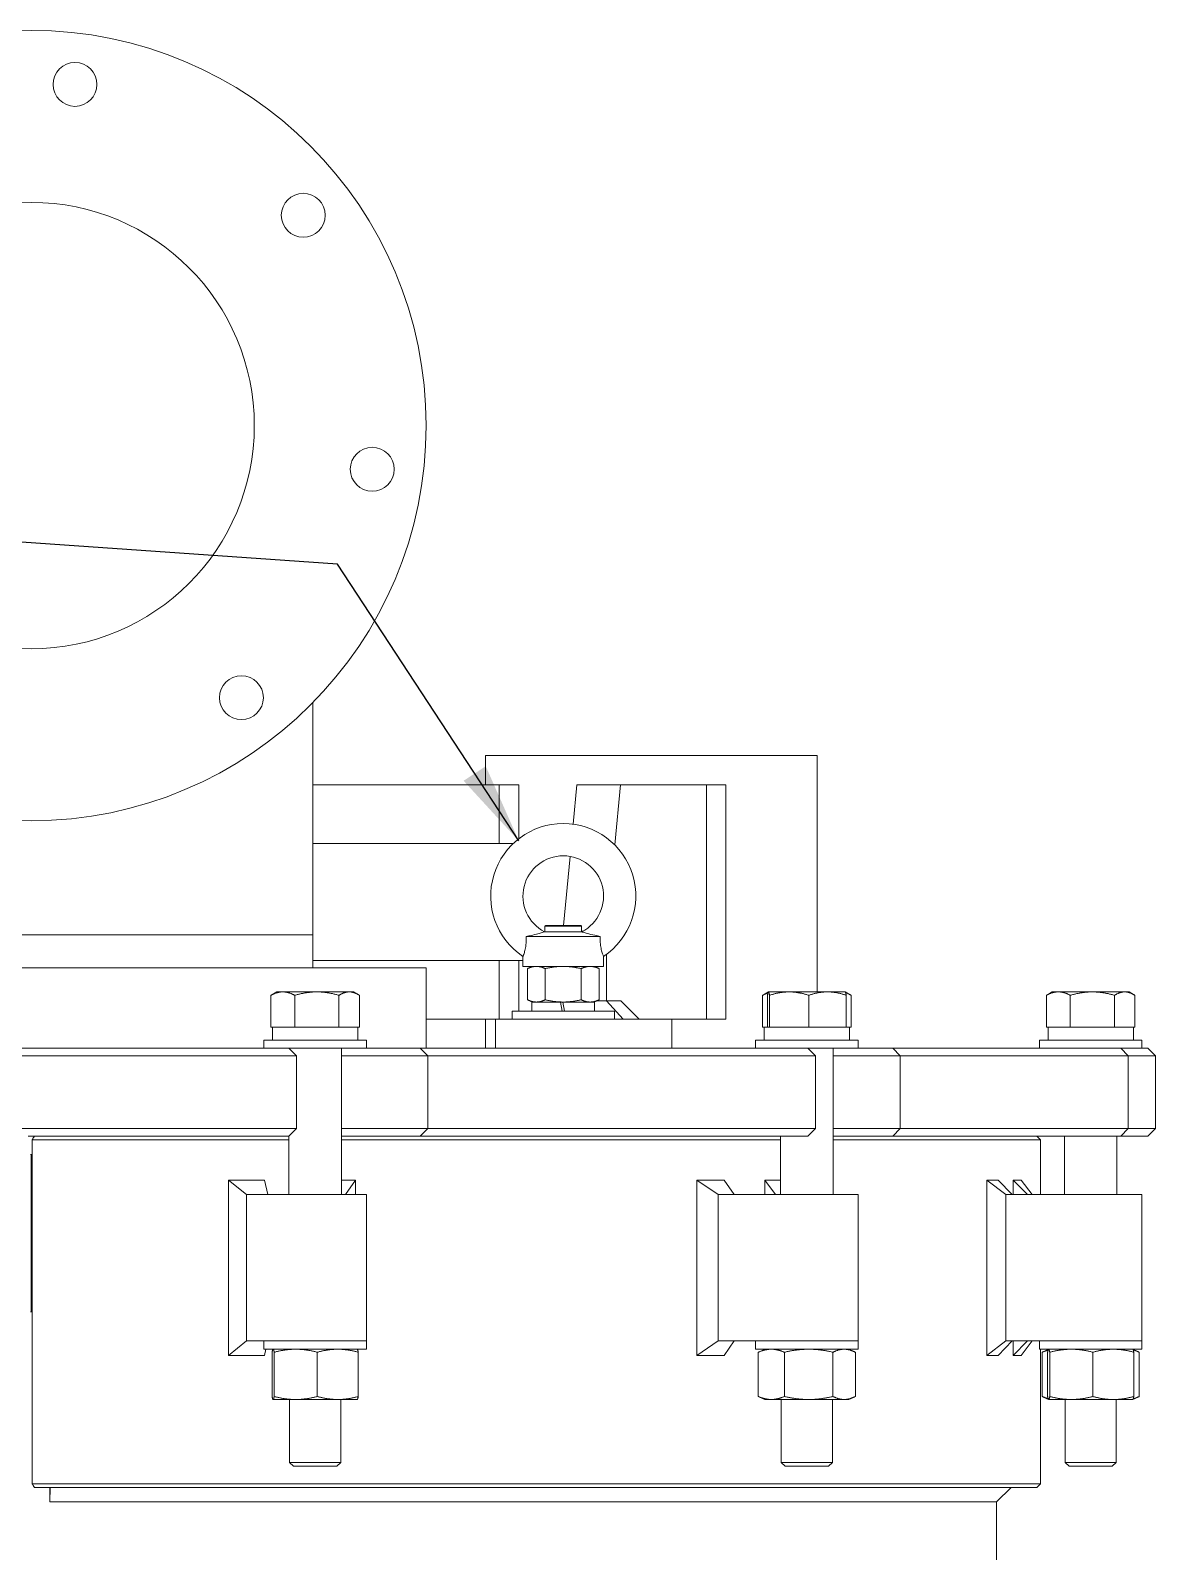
# Model space of a CAD drawing. Header units: inches. Extents: x 17 to 469, y 7 to 301.
# Drawn here: x 224.65 to 243.88, y 128.18 to 154.16 of the extents above; entities that cross this region are included whole.
import ezdxf

# ---------------------------------------------------------------- set-up
doc = ezdxf.new("R2010")
doc.units = ezdxf.units.IN
doc.header["$LTSCALE"] = 14
doc.header["$MEASUREMENT"] = 0
doc.layers.add('Symbol (ANSI)', color=7, linetype='Continuous', lineweight=25)
doc.layers.add('Visible (ANSI)', color=7, linetype='Continuous', lineweight=50)
doc.styles.add('MEMCOR Medium', font='arial.ttf')
doc.dimstyles.new('Default (ANSI)$7', dxfattribs={"dimscale": 14, "dimtxt": 0.15, "dimasz": 0.098425, "dimexe": 0.125, "dimexo": 0.0625, "dimgap": 0.031496, "dimtad": 0, "dimtih": 1, "dimtoh": 1, "dimdec": 4, "dimrnd": 1e-08, "dimzin": 3, "dimdsep": 46, "dimlunit": 5, "dimtxsty": 'MEMCOR Medium', "dimcen": 0.09, "dimdle": 0.393701, "dimclrd": 256, "dimclre": 256, "dimclrt": 256, "dimadec": 0, "dimazin": 1, "dimtfac": 0.8, "dimtofl": 0, "dimtmove": 0, "dimatfit": 3, "dimfxl": 1, "dimfrac": 1, "dimtolj": 1, "dimtzin": 4, "dimlwd": -1, "dimlwe": -1, "dimarcsym": 0})

msp = doc.modelspace()

# ---------------------------------------------------------------- linework, layer by layer
at = {"layer": 'Visible (ANSI)', "linetype": 'Continuous', "lineweight": 18}
for p, q in [((229.473284, 138.714395), (229.473284, 142.681284)), ((232.425017, 141.776895), (232.449486, 141.776895)), ((232.425017, 141.276895), (232.425017, 141.776895)), ((232.449486, 141.776895), (233.208215, 141.776895)), ((233.208215, 141.776895), (234.26982, 141.776895)), ((234.26982, 141.776895), (237.41973, 141.776895)), ((237.41973, 141.776895), (238.093656, 141.776895)), ((238.093656, 137.740524), (238.093656, 141.776895)), ((232.658293, 141.276895), (229.473284, 141.276895)), ((232.994906, 141.276895), (232.658293, 141.276895)), ((232.658293, 140.276895), (232.658293, 141.276895)), ((232.994906, 140.357315), (232.994906, 141.276895)), ((233.986019, 141.276895), (233.92216, 140.605398)), ((234.73262, 141.276895), (233.986019, 141.276895)), ((234.634932, 140.249664), (234.73262, 141.276895)), ((236.200532, 141.276895), (234.73262, 141.276895)), ((236.534061, 141.276895), (236.200532, 141.276895)), ((236.200532, 137.276895), (236.200532, 141.276895)), ((236.534061, 137.276895), (236.534061, 141.276895)), ((229.473284, 140.276895), (232.901085, 140.276895)), ((233.8699, 140.055855), (233.757783, 138.876895)), ((234.07355, 138.766248), (233.434618, 138.766248)), ((233.454084, 138.876895), (233.441584, 138.864395)), ((234.066584, 138.864395), (233.441584, 138.864395)), ((233.441584, 138.766248), (233.441584, 138.864395)), ((233.454084, 138.876895), (234.054084, 138.876895)), ((234.054084, 138.876895), (234.066584, 138.864395)), ((234.066584, 138.766248), (234.066584, 138.864395)), ((234.066584, 138.776895), (234.093117, 138.776895)), ((219.848284, 138.714395), (229.473284, 138.714395)), ((219.848284, 138.714395), (229.473284, 138.714395)), ((229.473284, 138.714395), (229.473284, 138.151895)), ((234.386231, 138.687706), (233.121937, 138.687706)), ((233.065108, 138.276895), (229.473284, 138.276895)), ((232.658293, 137.276895), (232.658293, 138.276895)), ((232.994906, 137.410895), (232.994906, 138.276895)), ((233.065108, 138.175895), (233.065108, 138.345517)), ((234.44306, 138.175895), (234.44306, 138.345517)), ((234.494874, 138.382087), (234.494874, 137.589395)), ((217.910784, 138.151895), (231.410784, 138.151895)), ((231.410784, 138.151895), (231.410784, 136.776895)), ((234.44306, 138.175895), (233.065108, 138.175895)), ((233.223084, 138.175895), (233.140938, 138.13759)), ((233.140938, 137.6052), (233.140938, 138.13759)), ((233.447511, 137.6052), (233.447511, 138.13759)), ((234.060657, 137.6052), (234.060657, 138.13759)), ((234.285084, 138.175895), (234.36723, 138.13759)), ((234.36723, 137.6052), (234.36723, 138.13759)), ((228.857114, 137.740524), (228.77384, 137.692446)), ((228.960114, 137.740524), (228.857114, 137.740524)), ((229.542221, 137.740524), (228.960114, 137.740524)), ((230.095221, 137.740524), (229.542221, 137.740524)), ((230.169114, 137.740524), (230.095221, 137.740524)), ((230.169114, 137.740524), (230.252388, 137.692446)), ((237.26095, 137.740151), (237.178323, 137.692446)), ((237.261597, 137.740524), (237.26095, 137.740151)), ((237.262243, 137.740524), (237.261597, 137.740524)), ((237.615127, 137.740524), (237.262243, 137.740524)), ((238.270481, 137.740524), (237.615127, 137.740524)), ((238.573597, 137.740524), (238.270481, 137.740524)), ((238.573597, 137.740524), (238.574243, 137.740151)), ((238.574243, 137.740151), (238.65687, 137.692446)), ((242.113927, 137.740524), (242.030653, 137.692446)), ((242.216927, 137.740524), (242.113927, 137.740524)), ((242.799033, 137.740524), (242.216927, 137.740524)), ((243.352033, 137.740524), (242.799033, 137.740524)), ((243.425927, 137.740524), (243.352033, 137.740524)), ((243.425927, 137.740524), (243.509201, 137.692446)), ((228.756377, 137.136524), (228.756377, 137.681932)), ((229.163852, 137.136524), (229.163852, 137.681932)), ((229.920589, 137.136524), (229.920589, 137.681932)), ((230.269852, 137.136524), (230.269852, 137.681932)), ((233.223084, 137.566895), (233.140938, 137.6052)), ((233.217584, 137.566895), (233.707077, 137.566895)), ((233.217584, 137.566895), (233.217584, 137.410895)), ((233.707077, 137.566895), (233.734584, 137.410895)), ((233.707077, 137.566895), (233.746077, 137.566895)), ((233.773584, 137.410895), (233.746077, 137.566895)), ((233.746077, 137.566895), (234.290584, 137.566895)), ((234.285084, 137.566895), (234.36723, 137.6052)), ((234.290584, 137.566895), (234.290584, 137.410895)), ((234.333335, 137.589395), (234.494874, 137.589395)), ((234.494874, 137.589395), (234.739276, 137.589395)), ((234.77624, 137.276895), (234.494874, 137.589395)), ((235.05036, 137.276895), (234.739276, 137.589395)), ((237.160859, 137.136524), (237.160859, 137.681932)), ((237.245438, 137.136524), (237.245438, 137.681932)), ((237.279047, 137.136524), (237.279047, 137.681932)), ((237.951206, 137.136524), (237.951206, 137.681932)), ((238.589755, 137.136524), (238.589755, 137.681932)), ((238.674334, 137.136524), (238.674334, 137.681932)), ((242.013189, 137.136524), (242.013189, 137.681932)), ((242.420665, 137.136524), (242.420665, 137.681932)), ((243.177402, 137.136524), (243.177402, 137.681932)), ((243.526664, 137.136524), (243.526664, 137.681932)), ((231.410784, 137.276895), (232.596335, 137.276895)), ((232.425017, 136.776895), (232.425017, 137.276895)), ((232.596335, 137.276895), (233.048786, 137.276895)), ((232.596335, 137.276895), (232.596335, 136.776895)), ((232.879084, 137.410895), (234.629084, 137.410895)), ((232.879084, 137.276895), (232.879084, 137.410895)), ((234.541987, 137.276895), (233.048786, 137.276895)), ((234.541987, 137.276895), (235.087271, 137.276895)), ((234.629084, 137.276895), (234.629084, 137.410895)), ((235.610311, 137.276895), (235.087271, 137.276895)), ((235.610311, 137.276895), (236.200532, 137.276895)), ((235.610311, 137.276895), (235.610311, 136.776895)), ((236.534061, 137.276895), (236.200532, 137.276895)), ((228.960114, 137.136524), (228.756377, 137.136524)), ((228.783614, 137.13652), (230.242614, 137.13652)), ((228.783614, 137.13652), (228.783614, 136.91752)), ((228.857114, 137.136524), (228.857114, 137.13652)), ((229.163852, 137.136524), (228.960114, 137.136524)), ((229.542221, 137.136524), (229.163852, 137.136524)), ((229.920589, 137.136524), (229.542221, 137.136524)), ((230.095221, 137.136524), (229.920589, 137.136524)), ((230.269852, 137.136524), (230.095221, 137.136524)), ((230.169114, 137.136524), (230.169114, 137.13652)), ((230.242614, 137.13652), (230.242614, 136.91752)), ((237.245438, 137.136524), (237.160859, 137.136524)), ((237.188097, 137.13652), (238.647097, 137.13652)), ((237.188097, 137.13652), (237.188097, 136.91752)), ((237.262243, 137.136524), (237.245438, 137.136524)), ((237.261597, 137.136524), (237.261597, 137.13652)), ((237.279047, 137.136524), (237.262243, 137.136524)), ((237.615127, 137.136524), (237.279047, 137.136524)), ((237.951206, 137.136524), (237.615127, 137.136524)), ((238.270481, 137.136524), (237.951206, 137.136524)), ((238.589755, 137.136524), (238.270481, 137.136524)), ((238.573597, 137.136524), (238.573597, 137.13652)), ((238.674334, 137.136524), (238.589755, 137.136524)), ((238.647097, 137.13652), (238.647097, 136.91752)), ((242.216927, 137.136524), (242.013189, 137.136524)), ((242.040427, 136.945835), (242.040427, 136.91752)), ((242.040733, 137.13652), (243.499427, 137.13652)), ((242.113927, 137.136524), (242.113927, 137.13652)), ((242.420665, 137.136524), (242.216927, 137.136524)), ((242.799033, 137.136524), (242.420665, 137.136524)), ((243.177402, 137.136524), (242.799033, 137.136524)), ((243.352033, 137.136524), (243.177402, 137.136524)), ((243.526664, 137.136524), (243.352033, 137.136524)), ((243.425927, 137.136524), (243.425927, 137.13652)), ((243.499427, 137.13652), (243.499427, 136.91752)), ((222.979392, 136.776895), (226.342176, 136.776895)), ((226.342176, 136.776895), (226.718491, 136.776895)), ((227.402746, 136.776895), (226.718491, 136.776895)), ((227.666758, 136.776895), (227.402746, 136.776895)), ((227.666758, 136.776895), (228.686829, 136.776895)), ((230.388114, 136.91752), (228.638114, 136.91752)), ((228.638114, 136.91752), (228.638114, 136.776895)), ((228.686829, 136.776895), (228.972452, 136.776895)), ((228.972452, 136.776895), (229.065905, 136.776895)), ((229.065905, 136.776895), (229.195905, 136.646895)), ((229.065905, 136.776895), (230.278809, 136.776895)), ((229.960614, 136.776895), (229.960614, 134.276895)), ((230.278883, 136.776895), (230.278809, 136.776895)), ((230.278883, 136.776895), (230.430317, 136.776895)), ((230.388114, 136.91752), (230.388114, 136.776895)), ((230.430317, 136.776895), (230.708945, 136.776895)), ((230.708945, 136.776895), (231.308965, 136.776895)), ((231.376702, 136.776895), (231.308965, 136.776895)), ((231.308965, 136.776895), (231.438965, 136.646895)), ((231.376702, 136.776895), (234.940755, 136.776895)), ((235.764525, 136.776895), (234.940755, 136.776895)), ((236.485821, 136.776895), (235.764525, 136.776895)), ((236.485821, 136.776895), (237.68226, 136.776895)), ((238.792597, 136.91752), (237.042597, 136.91752)), ((237.042597, 136.91752), (237.042597, 136.776895)), ((237.68226, 136.776895), (237.898345, 136.776895)), ((237.898345, 136.776895), (237.936841, 136.776895)), ((237.936841, 136.776895), (238.066841, 136.646895)), ((237.936841, 136.776895), (238.792597, 136.776895)), ((238.365097, 136.776895), (238.365097, 134.276895)), ((238.792597, 136.91752), (238.792597, 136.776895)), ((238.792649, 136.776895), (238.792597, 136.776895)), ((238.792649, 136.776895), (238.965576, 136.776895)), ((238.965576, 136.776895), (239.162551, 136.776895)), ((239.162551, 136.776895), (239.385217, 136.776895)), ((239.385217, 136.776895), (240.408509, 136.776895)), ((239.385217, 136.776895), (239.515217, 136.646895)), ((241.151067, 136.776895), (240.408509, 136.776895)), ((242.136375, 136.776895), (241.151067, 136.776895)), ((243.644927, 136.91752), (241.894927, 136.91752)), ((241.894927, 136.91752), (241.894927, 136.776895)), ((242.136375, 136.776895), (243.188597, 136.776895)), ((243.188597, 136.776895), (243.277244, 136.776895)), ((243.277244, 136.776895), (243.282623, 136.776895)), ((243.282623, 136.776895), (243.412623, 136.646895)), ((243.282623, 136.776895), (243.644927, 136.776895)), ((243.644927, 136.91752), (243.644927, 136.776895)), ((243.644927, 136.776895), (243.667878, 136.776895)), ((243.667878, 136.776895), (243.730421, 136.776895)), ((243.730421, 136.776895), (243.749185, 136.776895)), ((243.749185, 136.776895), (243.879185, 136.646895)), ((226.734116, 136.646895), (222.587452, 136.646895)), ((226.734116, 136.646895), (227.277175, 136.646895)), ((227.277175, 136.646895), (227.541188, 136.646895)), ((228.713684, 136.646895), (227.541188, 136.646895)), ((229.001211, 136.646895), (228.713684, 136.646895)), ((229.195905, 136.646895), (229.001211, 136.646895)), ((229.195905, 136.646895), (229.195905, 135.406895)), ((229.960614, 136.646895), (230.153312, 136.646895)), ((230.4688, 136.646895), (230.153312, 136.646895)), ((230.749287, 136.646895), (230.4688, 136.646895)), ((231.438965, 136.646895), (230.749287, 136.646895)), ((235.018815, 136.646895), (231.438965, 136.646895)), ((231.438965, 136.646895), (231.438965, 135.406895)), ((235.018815, 136.646895), (235.672602, 136.646895)), ((235.672602, 136.646895), (236.393897, 136.646895)), ((237.769115, 136.646895), (236.393897, 136.646895)), ((237.986641, 136.646895), (237.769115, 136.646895)), ((238.066841, 136.646895), (237.986641, 136.646895)), ((238.066841, 136.646895), (238.066841, 135.406895)), ((238.365097, 136.646895), (238.700725, 136.646895)), ((239.06099, 136.646895), (238.700725, 136.646895)), ((239.259279, 136.646895), (239.06099, 136.646895)), ((239.515217, 136.646895), (239.259279, 136.646895)), ((240.528089, 136.646895), (239.515217, 136.646895)), ((239.515217, 136.646895), (239.515217, 135.406895)), ((240.528089, 136.646895), (241.11742, 136.646895)), ((241.11742, 136.646895), (242.102728, 136.646895)), ((243.312179, 136.646895), (242.102728, 136.646895)), ((243.401418, 136.646895), (243.312179, 136.646895)), ((243.412623, 136.646895), (243.401418, 136.646895)), ((243.412623, 136.646895), (243.486146, 136.646895)), ((243.412623, 136.646895), (243.412623, 135.406895)), ((243.794657, 136.646895), (243.486146, 136.646895)), ((243.857617, 136.646895), (243.794657, 136.646895)), ((243.879185, 136.646895), (243.857617, 136.646895)), ((243.879185, 136.646895), (243.879185, 135.406895)), ((222.587452, 135.406895), (226.734116, 135.406895)), ((227.277175, 135.406895), (226.734116, 135.406895)), ((227.541188, 135.406895), (227.277175, 135.406895)), ((227.541188, 135.406895), (228.713684, 135.406895)), ((228.713684, 135.406895), (229.001211, 135.406895)), ((229.001211, 135.406895), (229.195905, 135.406895)), ((229.065905, 135.276895), (229.195905, 135.406895)), ((230.153312, 135.406895), (229.960614, 135.406895)), ((230.153312, 135.406895), (230.4688, 135.406895)), ((230.4688, 135.406895), (230.749287, 135.406895)), ((230.749287, 135.406895), (231.438965, 135.406895)), ((231.308965, 135.276895), (231.438965, 135.406895)), ((231.438965, 135.406895), (235.018815, 135.406895)), ((235.672602, 135.406895), (235.018815, 135.406895)), ((236.393897, 135.406895), (235.672602, 135.406895)), ((236.393897, 135.406895), (237.769115, 135.406895)), ((237.769115, 135.406895), (237.986641, 135.406895)), ((237.936841, 135.276895), (238.066841, 135.406895)), ((237.986641, 135.406895), (238.066841, 135.406895)), ((238.700725, 135.406895), (238.365097, 135.406895)), ((238.700725, 135.406895), (239.06099, 135.406895)), ((239.06099, 135.406895), (239.259279, 135.406895)), ((239.259279, 135.406895), (239.515217, 135.406895)), ((239.385217, 135.276895), (239.515217, 135.406895)), ((239.515217, 135.406895), (240.528089, 135.406895)), ((241.11742, 135.406895), (240.528089, 135.406895)), ((242.102728, 135.406895), (241.11742, 135.406895)), ((242.102728, 135.406895), (243.312179, 135.406895)), ((243.282623, 135.276895), (243.412623, 135.406895)), ((243.312179, 135.406895), (243.401418, 135.406895)), ((243.401418, 135.406895), (243.412623, 135.406895)), ((243.486146, 135.406895), (243.412623, 135.406895)), ((243.486146, 135.406895), (243.794657, 135.406895)), ((243.749185, 135.276895), (243.879185, 135.406895)), ((243.794657, 135.406895), (243.857617, 135.406895)), ((243.857617, 135.406895), (243.879185, 135.406895)), ((224.715071, 135.276895), (224.606497, 135.276895)), ((229.065614, 135.214395), (224.675838, 135.214395)), ((224.675838, 135.214395), (224.675838, 129.339395)), ((224.715071, 135.276895), (227.003918, 135.276895)), ((227.003918, 135.276895), (227.402746, 135.276895)), ((227.402746, 135.276895), (227.666758, 135.276895)), ((228.686829, 135.276895), (227.666758, 135.276895)), ((228.972452, 135.276895), (228.686829, 135.276895)), ((229.065905, 135.276895), (228.972452, 135.276895)), ((229.065614, 135.276895), (229.065614, 134.276895)), ((229.960614, 135.276895), (230.278883, 135.276895)), ((237.470097, 135.214395), (229.960614, 135.214395)), ((230.430317, 135.276895), (230.278883, 135.276895)), ((230.708945, 135.276895), (230.430317, 135.276895)), ((231.308965, 135.276895), (230.708945, 135.276895)), ((231.308965, 135.276895), (235.203621, 135.276895)), ((235.203621, 135.276895), (235.764525, 135.276895)), ((235.764525, 135.276895), (236.485821, 135.276895)), ((237.68226, 135.276895), (236.485821, 135.276895)), ((237.470097, 135.276895), (237.470097, 134.276895)), ((237.898345, 135.276895), (237.68226, 135.276895)), ((237.936841, 135.276895), (237.898345, 135.276895)), ((238.365097, 135.276895), (238.792649, 135.276895)), ((241.910996, 135.214395), (238.365097, 135.214395)), ((238.965576, 135.276895), (238.792649, 135.276895)), ((239.162551, 135.276895), (238.965576, 135.276895)), ((239.385217, 135.276895), (239.162551, 135.276895)), ((239.385217, 135.276895), (240.57838, 135.276895)), ((240.57838, 135.276895), (241.151067, 135.276895)), ((241.151067, 135.276895), (242.136375, 135.276895)), ((241.848496, 135.276895), (241.910996, 135.214395)), ((241.910996, 134.276895), (241.910996, 135.214395)), ((243.188597, 135.276895), (242.136375, 135.276895)), ((242.322427, 135.276895), (242.322427, 134.276895)), ((243.277244, 135.276895), (243.188597, 135.276895)), ((243.217427, 135.276895), (243.217427, 134.276895)), ((243.282623, 135.276895), (243.277244, 135.276895)), ((243.282623, 135.276895), (243.519793, 135.276895)), ((243.667878, 135.276895), (243.519793, 135.276895)), ((243.730421, 135.276895), (243.667878, 135.276895)), ((243.749185, 135.276895), (243.730421, 135.276895)), ((224.64573, 134.964395), (224.675838, 134.964395)), ((224.660756, 132.276895), (224.660756, 134.964395)), ((224.660784, 132.276895), (224.660784, 134.964395)), ((228.029559, 134.526628), (228.029559, 131.527162)), ((228.029559, 134.526628), (228.647576, 134.526628)), ((228.029559, 134.526628), (228.33927, 134.276895)), ((228.647576, 134.526628), (228.705308, 134.276895)), ((229.960614, 134.526628), (230.202375, 134.526628)), ((230.202375, 134.526628), (230.02964, 134.276895)), ((230.202375, 134.276895), (230.202375, 134.526628)), ((236.037265, 134.526628), (236.037265, 131.527162)), ((236.037265, 134.526628), (236.50504, 134.526628)), ((236.037265, 134.526628), (236.400964, 134.276895)), ((236.50504, 134.526628), (236.676555, 134.276895)), ((237.202053, 134.526628), (237.383661, 134.276895)), ((237.202053, 134.276895), (237.202053, 134.526628)), ((237.202053, 134.526628), (237.470097, 134.526628)), ((240.996652, 134.526628), (240.996652, 131.527162)), ((240.996652, 134.526628), (241.188845, 134.526628)), ((240.996652, 134.526628), (241.316886, 134.276895)), ((241.188845, 134.526628), (241.428185, 134.276895)), ((241.443969, 134.526628), (241.687004, 134.276895)), ((241.443969, 134.276895), (241.443969, 134.526628)), ((241.443969, 134.526628), (241.578856, 134.526628)), ((241.578856, 134.526628), (241.76982, 134.276895)), ((228.667929, 134.276895), (228.33927, 134.276895)), ((228.33927, 134.276895), (228.33927, 131.776895)), ((228.667929, 134.276895), (230.388114, 134.276895)), ((230.388114, 131.776895), (230.388114, 134.276895)), ((237.298878, 134.276895), (236.400964, 134.276895)), ((236.400964, 134.276895), (236.400964, 131.776895)), ((237.298878, 134.276895), (238.792597, 134.276895)), ((238.792597, 131.776895), (238.792597, 134.276895)), ((242.54346, 134.276895), (241.316886, 134.276895)), ((241.316886, 134.276895), (241.316886, 131.776895)), ((242.54346, 134.276895), (243.644927, 134.276895)), ((243.644927, 131.776895), (243.644927, 134.276895)), ((224.675838, 132.276895), (224.64573, 132.276895)), ((228.029559, 131.527162), (228.33927, 131.776895)), ((228.33927, 131.776895), (228.667929, 131.776895)), ((228.638114, 131.63627), (228.638114, 131.776895)), ((230.388114, 131.776895), (228.667929, 131.776895)), ((230.388114, 131.776895), (228.667929, 131.776895)), ((230.388114, 131.63627), (230.388114, 131.776895)), ((236.037265, 131.527162), (236.400964, 131.776895)), ((236.400964, 131.776895), (237.298878, 131.776895)), ((236.50504, 131.527162), (236.676555, 131.776895)), ((237.042597, 131.63627), (237.042597, 131.776895)), ((238.792597, 131.776895), (237.298878, 131.776895)), ((238.792597, 131.776895), (237.298878, 131.776895)), ((238.792597, 131.63627), (238.792597, 131.776895)), ((240.996652, 131.527162), (241.316886, 131.776895)), ((241.188845, 131.527162), (241.428185, 131.776895)), ((241.316886, 131.776895), (242.54346, 131.776895)), ((241.443969, 131.527162), (241.687004, 131.776895)), ((241.443969, 131.527162), (241.443969, 131.776895)), ((241.578856, 131.527162), (241.76982, 131.776895)), ((241.894927, 131.63627), (241.894927, 131.776895)), ((243.644927, 131.776895), (242.54346, 131.776895)), ((243.644927, 131.776895), (242.54346, 131.776895)), ((243.644927, 131.63627), (243.644927, 131.776895)), ((228.647576, 131.527162), (228.029559, 131.527162)), ((228.638114, 131.63627), (230.388114, 131.63627)), ((228.647576, 131.527162), (228.672799, 131.63627)), ((228.776404, 130.829137), (228.776404, 131.584403)), ((228.794114, 131.63627), (228.793405, 131.63594)), ((228.813241, 130.829137), (228.813241, 131.584403)), ((229.549951, 130.829137), (229.549951, 131.584403)), ((230.232114, 131.63627), (230.232823, 131.63594)), ((230.249825, 130.829137), (230.249825, 131.584403)), ((236.50504, 131.527162), (236.037265, 131.527162)), ((237.042597, 131.63627), (238.792597, 131.63627)), ((237.088185, 130.829137), (237.088185, 131.584403)), ((237.198597, 131.63627), (237.107326, 131.59371)), ((237.534792, 130.829137), (237.534792, 131.584403)), ((238.364204, 130.829137), (238.364204, 131.584403)), ((238.636597, 131.63627), (238.727868, 131.59371)), ((238.747009, 130.829137), (238.747009, 131.584403)), ((241.188845, 131.527162), (240.996652, 131.527162)), ((241.578856, 131.527162), (241.443969, 131.527162)), ((241.894927, 131.63627), (243.644927, 131.63627)), ((241.910996, 129.339395), (241.910996, 131.63627)), ((241.940515, 130.829137), (241.940515, 131.584403)), ((242.050218, 131.63594), (241.959656, 131.59371)), ((242.033216, 130.829137), (242.033216, 131.584403)), ((242.050927, 131.63627), (242.050218, 131.63594)), ((242.070053, 130.829137), (242.070053, 131.584403)), ((242.806764, 130.829137), (242.806764, 131.584403)), ((243.488927, 131.63627), (243.489636, 131.63594)), ((243.489636, 131.63594), (243.580198, 131.59371)), ((243.506637, 130.829137), (243.506637, 131.584403)), ((243.599339, 130.829137), (243.599339, 131.584403)), ((228.794114, 130.77727), (228.793405, 130.777601)), ((228.794114, 130.77727), (228.794822, 130.77727)), ((228.794822, 130.77727), (229.181596, 130.77727)), ((229.075614, 130.77727), (229.075614, 129.702635)), ((229.181596, 130.77727), (229.899888, 130.77727)), ((229.899888, 130.77727), (230.232114, 130.77727)), ((229.950614, 130.77727), (229.950614, 129.702635)), ((230.232114, 130.77727), (230.232823, 130.777601)), ((237.198597, 130.77727), (237.107326, 130.81983)), ((237.198597, 130.77727), (237.311488, 130.77727)), ((237.311488, 130.77727), (237.949498, 130.77727)), ((237.480097, 130.77727), (237.480097, 129.702635)), ((237.949498, 130.77727), (238.555607, 130.77727)), ((238.355097, 130.77727), (238.355097, 129.702635)), ((238.555607, 130.77727), (238.636597, 130.77727)), ((238.636597, 130.77727), (238.727868, 130.81983)), ((242.050218, 130.777601), (241.959656, 130.81983)), ((242.050927, 130.77727), (242.050218, 130.777601)), ((242.050927, 130.77727), (242.051635, 130.77727)), ((242.051635, 130.77727), (242.438409, 130.77727)), ((242.332427, 130.77727), (242.332427, 129.702635)), ((242.438409, 130.77727), (243.156701, 130.77727)), ((243.156701, 130.77727), (243.488927, 130.77727)), ((243.207427, 130.77727), (243.207427, 129.702635)), ((243.488927, 130.77727), (243.489636, 130.777601)), ((243.489636, 130.777601), (243.580198, 130.81983)), ((229.075614, 129.702635), (229.950614, 129.702635)), ((229.143775, 129.63652), (229.075614, 129.702635)), ((229.882453, 129.63652), (229.950614, 129.702635)), ((237.480097, 129.702635), (238.355097, 129.702635)), ((237.548258, 129.63652), (237.480097, 129.702635)), ((238.286936, 129.63652), (238.355097, 129.702635)), ((242.332427, 129.702635), (243.207427, 129.702635)), ((242.400588, 129.63652), (242.332427, 129.702635)), ((243.139266, 129.63652), (243.207427, 129.702635)), ((229.882453, 129.63652), (229.143775, 129.63652)), ((238.286936, 129.63652), (237.548258, 129.63652)), ((243.139266, 129.63652), (242.400588, 129.63652)), ((224.675838, 129.339395), (241.910996, 129.339395)), ((241.848496, 129.276895), (224.715071, 129.276895)), ((224.98162, 129.276895), (224.976832, 129.026895)), ((224.976832, 129.026895), (224.976832, 129.276895)), ((241.161099, 129.026895), (241.411099, 129.276895)), ((241.848496, 129.276895), (241.910996, 129.339395)), ((241.161099, 129.026895), (224.976832, 129.026895)), ((241.161099, 129.026895), (241.161099, 123.026895))]:
    msp.add_line(p, q, dxfattribs=at)
for centre, radius in [((224.660784, 147.414395), 6.75), ((225.407329, 153.24177), 0.375), ((229.309247, 151.007084), 0.375), ((224.660784, 147.414395), 3.8125), ((230.488159, 146.66785), 0.375), ((228.253473, 142.765932), 0.375)]:
    msp.add_circle(centre, radius, dxfattribs=at)
for radius, start, end in [(1.240157, 303.7489886, 236.2510114), (0.688976, 297.6249219, 242.3750781)]:
    msp.add_arc((233.754084, 139.376682), radius, start, end, dxfattribs=at)
for centre, start_param, end_param in [((242.769927, 136.762269), 4.629011093, 4.67343228), ((242.769927, 137.072771), 4.695557537, 4.74850131)]:
    msp.add_ellipse(centre, major_axis=(0.033404, -4.137196), ratio=0.176142205, start_param=start_param, end_param=end_param, dxfattribs=at)
for points, knots in [([(233.434618, 138.766248), (233.434618, 138.766248), (233.43193, 138.765277), (233.419386, 138.760982), (233.407542, 138.75706), (233.373092, 138.746637), (233.348818, 138.739837), (233.286409, 138.723735), (233.24555, 138.714101), (233.176747, 138.699013), (233.149473, 138.693283), (233.121937, 138.687706)], [1.392315176, 1.392315176, 1.392315176, 1.392315176, 1.5581507, 1.5581507, 1.784784336, 1.784784336, 2.067531016, 2.067531016, 2.443441479, 2.443441479, 2.67734182, 2.67734182, 2.67734182, 2.67734182]), ([(234.386231, 138.687706), (234.355509, 138.693929), (234.325108, 138.700343), (234.24592, 138.717884), (234.20059, 138.728916), (234.137966, 138.745758), (234.115196, 138.752515), (234.085742, 138.761929), (234.077277, 138.764929), (234.073872, 138.766133), (234.07355, 138.766248), (234.07355, 138.766248)], [0.147711926, 0.147711926, 0.147711926, 0.147711926, 0.386958294, 0.386958294, 0.796282582, 0.796282582, 1.092119451, 1.092119451, 1.334889632, 1.334889632, 1.392315176, 1.392315176, 1.392315176, 1.392315176]), ([(233.121937, 138.687706), (233.123552, 138.639281), (233.122361, 138.590399), (233.112683, 138.505253), (233.106173, 138.47327), (233.09273, 138.420306), (233.085419, 138.398227), (233.073231, 138.364709), (233.068567, 138.353694), (233.065556, 138.34656), (233.06512, 138.345512), (233.065123, 138.345511)], [0, 0, 0, 0, 0.370297257, 0.370297257, 0.678851509, 0.678851509, 0.993897876, 0.993897876, 1.309972792, 1.309972792, 1.441396402, 1.441396402, 1.441396402, 1.441396402]), ([(234.443044, 138.345511), (234.44304, 138.345509), (234.442112, 138.347705), (234.437203, 138.359512), (234.431636, 138.373059), (234.418407, 138.411451), (234.411051, 138.435508), (234.398108, 138.492449), (234.392883, 138.524038), (234.385562, 138.600121), (234.384778, 138.644151), (234.386231, 138.687706)], [1.441396402, 1.441396402, 1.441396402, 1.441396402, 1.631880124, 1.631880124, 1.953659157, 1.953659157, 2.268991069, 2.268991069, 2.585055973, 2.585055973, 2.981809184, 2.981809184, 2.981809184, 2.981809184])]:
    msp.add_open_spline(points, degree=3, knots=knots, dxfattribs=at)
for points, weights in [([(233.294224, 138.175895), (233.223084, 138.175895), (233.140938, 138.13759)], [1, 1.0379548493, 1]), ([(233.447511, 138.13759), (233.365365, 138.175895), (233.294224, 138.175895)], [1, 1.0379548493, 1]), ([(233.754084, 138.175895), (233.611803, 138.175895), (233.447511, 138.13759)], [1, 1.0379548493, 1]), ([(234.060657, 138.13759), (233.896365, 138.175895), (233.754084, 138.175895)], [1, 1.0379548493, 1]), ([(234.213943, 138.175895), (234.142803, 138.175895), (234.060657, 138.13759)], [1, 1.0379548493, 1]), ([(234.36723, 138.13759), (234.285084, 138.175895), (234.213943, 138.175895)], [1, 1.0379548493, 1]), ([(228.960114, 137.740524), (228.865559, 137.740524), (228.756377, 137.681932)], [1, 1.0379548493, 1]), ([(229.163852, 137.681932), (229.054669, 137.740524), (228.960114, 137.740524)], [1, 1.0379548493, 1]), ([(229.542221, 137.740524), (229.366619, 137.740524), (229.163852, 137.681932)], [1, 1.0379548493, 1]), ([(229.920589, 137.681932), (229.717822, 137.740524), (229.542221, 137.740524)], [1, 1.0379548493, 1]), ([(230.095221, 137.740524), (230.014174, 137.740524), (229.920589, 137.681932)], [1, 1.0379548493, 1]), ([(230.269852, 137.681932), (230.176267, 137.740524), (230.095221, 137.740524)], [1, 1.0379548493, 1]), ([(237.253041, 137.72205), (237.209166, 137.707856), (237.160859, 137.681932)], [1.01863942066, 1.01644474912, 1]), ([(237.262243, 137.740524), (237.254444, 137.740524), (237.245438, 137.681932)], [1, 1.0379548493, 1]), ([(237.279047, 137.681932), (237.270042, 137.740524), (237.262243, 137.740524)], [1, 1.0379548493, 1]), ([(237.615127, 137.740524), (237.459152, 137.740524), (237.279047, 137.681932)], [1, 1.0379548493, 1]), ([(237.951206, 137.681932), (237.771102, 137.740524), (237.615127, 137.740524)], [1, 1.0379548493, 1]), ([(238.270481, 137.740524), (238.122305, 137.740524), (237.951206, 137.681932)], [1, 1.0379548493, 1]), ([(238.589755, 137.681932), (238.418656, 137.740524), (238.270481, 137.740524)], [1, 1.0379548493, 1]), ([(238.574243, 137.740151), (238.581446, 137.735992), (238.589755, 137.681932)], [1.00559007881, 1.03491660113, 1]), ([(238.674334, 137.681932), (238.62499, 137.712826), (238.58075, 137.727163)], [1, 1.01965956375, 1.01895290532]), ([(242.216927, 137.740524), (242.122372, 137.740524), (242.013189, 137.681932)], [1, 1.0379548493, 1]), ([(242.420665, 137.681932), (242.311482, 137.740524), (242.216927, 137.740524)], [1, 1.0379548493, 1]), ([(242.799033, 137.740524), (242.623432, 137.740524), (242.420665, 137.681932)], [1, 1.0379548493, 1]), ([(243.177402, 137.681932), (242.974635, 137.740524), (242.799033, 137.740524)], [1, 1.0379548493, 1]), ([(243.352033, 137.740524), (243.270987, 137.740524), (243.177402, 137.681932)], [1, 1.0379548493, 1]), ([(243.526664, 137.681932), (243.43308, 137.740524), (243.352033, 137.740524)], [1, 1.0379548493, 1]), ([(228.756377, 137.681932), (228.765215, 137.687466), (228.77384, 137.692446)], [1, 1.00346535316, 1.00629791907]), ([(233.140938, 137.6052), (233.223084, 137.566895), (233.294224, 137.566895)], [1, 1.0379548493, 1]), ([(233.294224, 137.566895), (233.365365, 137.566895), (233.447511, 137.6052)], [1, 1.0379548493, 1]), ([(233.447511, 137.6052), (233.611803, 137.566895), (233.754084, 137.566895)], [1, 1.0379548493, 1]), ([(233.754084, 137.566895), (233.896365, 137.566895), (234.060657, 137.6052)], [1, 1.0379548493, 1]), ([(234.060657, 137.6052), (234.142803, 137.566895), (234.213943, 137.566895)], [1, 1.0379548493, 1]), ([(234.213943, 137.566895), (234.285084, 137.566895), (234.36723, 137.6052)], [1, 1.0379548493, 1]), ([(237.160859, 137.681932), (237.169697, 137.687466), (237.178323, 137.692446)], [1, 1.00346535316, 1.00629791907]), ([(242.013189, 137.681932), (242.022027, 137.687466), (242.030653, 137.692446)], [1, 1.00346535316, 1.00629791907]), ([(228.794822, 131.63627), (228.786274, 131.63627), (228.776404, 131.584403)], [1, 1.0379548493, 1]), ([(228.813241, 131.584403), (228.80337, 131.63627), (228.794822, 131.63627)], [1, 1.0379548493, 1]), ([(229.181596, 131.63627), (229.010642, 131.63627), (228.813241, 131.584403)], [1, 1.0379548493, 1]), ([(229.549951, 131.584403), (229.35255, 131.63627), (229.181596, 131.63627)], [1, 1.0379548493, 1]), ([(229.899888, 131.63627), (229.737482, 131.63627), (229.549951, 131.584403)], [1, 1.0379548493, 1]), ([(230.249825, 131.584403), (230.062294, 131.63627), (229.899888, 131.63627)], [1, 1.0379548493, 1]), ([(230.232823, 131.63594), (230.240718, 131.632258), (230.249825, 131.584403)], [1.00559007881, 1.03491660113, 1]), ([(237.311488, 131.63627), (237.207853, 131.63627), (237.088185, 131.584403)], [1, 1.0379548493, 1]), ([(237.088185, 131.584403), (237.097872, 131.589301), (237.107326, 131.59371)], [1, 1.00346535316, 1.00629791907]), ([(237.534792, 131.584403), (237.415124, 131.63627), (237.311488, 131.63627)], [1, 1.0379548493, 1]), ([(237.949498, 131.63627), (237.757033, 131.63627), (237.534792, 131.584403)], [1, 1.0379548493, 1]), ([(238.364204, 131.584403), (238.141964, 131.63627), (237.949498, 131.63627)], [1, 1.0379548493, 1]), ([(238.555607, 131.63627), (238.466777, 131.63627), (238.364204, 131.584403)], [1, 1.0379548493, 1]), ([(238.747009, 131.584403), (238.644437, 131.63627), (238.555607, 131.63627)], [1, 1.0379548493, 1]), ([(242.04155, 131.619916), (241.993461, 131.607351), (241.940515, 131.584403)], [1.01863942066, 1.01644474912, 1]), ([(241.940515, 131.584403), (241.950202, 131.589301), (241.959656, 131.59371)], [1, 1.00346535316, 1.00629791907]), ([(242.051635, 131.63627), (242.043087, 131.63627), (242.033216, 131.584403)], [1, 1.0379548493, 1]), ([(242.070053, 131.584403), (242.060183, 131.63627), (242.051635, 131.63627)], [1, 1.0379548493, 1]), ([(242.438409, 131.63627), (242.267454, 131.63627), (242.070053, 131.584403)], [1, 1.0379548493, 1]), ([(242.806764, 131.584403), (242.609363, 131.63627), (242.438409, 131.63627)], [1, 1.0379548493, 1]), ([(243.156701, 131.63627), (242.994294, 131.63627), (242.806764, 131.584403)], [1, 1.0379548493, 1]), ([(243.506637, 131.584403), (243.319107, 131.63627), (243.156701, 131.63627)], [1, 1.0379548493, 1]), ([(243.489636, 131.63594), (243.49753, 131.632258), (243.506637, 131.584403)], [1.00559007881, 1.03491660113, 1]), ([(243.599339, 131.584403), (243.545256, 131.611751), (243.496767, 131.624443)], [1, 1.01965956375, 1.01895290532]), ([(228.776404, 130.829137), (228.786274, 130.77727), (228.794822, 130.77727)], [1, 1.0379548493, 1]), ([(228.794822, 130.77727), (228.80337, 130.77727), (228.813241, 130.829137)], [1, 1.0379548493, 1]), ([(228.813241, 130.829137), (229.010642, 130.77727), (229.181596, 130.77727)], [1, 1.0379548493, 1]), ([(229.181596, 130.77727), (229.35255, 130.77727), (229.549951, 130.829137)], [1, 1.0379548493, 1]), ([(229.549951, 130.829137), (229.737482, 130.77727), (229.899888, 130.77727)], [1, 1.0379548493, 1]), ([(229.899888, 130.77727), (230.062294, 130.77727), (230.249825, 130.829137)], [1, 1.0379548493, 1]), ([(230.249825, 130.829137), (230.240718, 130.781282), (230.232823, 130.777601)], [1, 1.03491660113, 1.00559007881]), ([(237.107326, 130.81983), (237.097872, 130.824239), (237.088185, 130.829137)], [1.00629791907, 1.00346535316, 1]), ([(237.088185, 130.829137), (237.207853, 130.77727), (237.311488, 130.77727)], [1, 1.0379548493, 1]), ([(237.311488, 130.77727), (237.415124, 130.77727), (237.534792, 130.829137)], [1, 1.0379548493, 1]), ([(237.534792, 130.829137), (237.757033, 130.77727), (237.949498, 130.77727)], [1, 1.0379548493, 1]), ([(237.949498, 130.77727), (238.141964, 130.77727), (238.364204, 130.829137)], [1, 1.0379548493, 1]), ([(238.364204, 130.829137), (238.466777, 130.77727), (238.555607, 130.77727)], [1, 1.0379548493, 1]), ([(238.555607, 130.77727), (238.644437, 130.77727), (238.747009, 130.829137)], [1, 1.0379548493, 1]), ([(241.959656, 130.81983), (241.950202, 130.824239), (241.940515, 130.829137)], [1.00629791907, 1.00346535316, 1]), ([(241.940515, 130.829137), (241.993461, 130.806189), (242.04155, 130.793624)], [1, 1.01644474912, 1.01863942066]), ([(242.033216, 130.829137), (242.043087, 130.77727), (242.051635, 130.77727)], [1, 1.0379548493, 1]), ([(242.051635, 130.77727), (242.060183, 130.77727), (242.070053, 130.829137)], [1, 1.0379548493, 1]), ([(242.070053, 130.829137), (242.267454, 130.77727), (242.438409, 130.77727)], [1, 1.0379548493, 1]), ([(242.438409, 130.77727), (242.609363, 130.77727), (242.806764, 130.829137)], [1, 1.0379548493, 1]), ([(242.806764, 130.829137), (242.994294, 130.77727), (243.156701, 130.77727)], [1, 1.0379548493, 1]), ([(243.156701, 130.77727), (243.319107, 130.77727), (243.506637, 130.829137)], [1, 1.0379548493, 1]), ([(243.506637, 130.829137), (243.49753, 130.781282), (243.489636, 130.777601)], [1, 1.03491660113, 1.00559007881]), ([(243.496767, 130.789097), (243.545256, 130.801789), (243.599339, 130.829137)], [1.01895290532, 1.01965956375, 1])]:
    msp.add_rational_spline(points, weights, degree=2, dxfattribs=at)
for points in [[(224.715071, 135.276895), (224.702037, 135.256055), (224.688959, 135.235222), (224.675838, 135.214395)], [(224.675838, 129.339395), (224.688959, 129.318568), (224.702037, 129.297735), (224.715071, 129.276895)]]:
    msp.add_open_spline(points, degree=3, dxfattribs=at)

# ---------------------------------------------------------------- leaders
at = {"layer": 'Symbol (ANSI)'}
msp.add_leader([(232.994906, 140.318393), (229.896185, 145.047298), (211.325993, 146.328068)], dimstyle='Default (ANSI)$7', override={"dimtad": 0}, dxfattribs=at)

doc.saveas('drawing.dxf')
